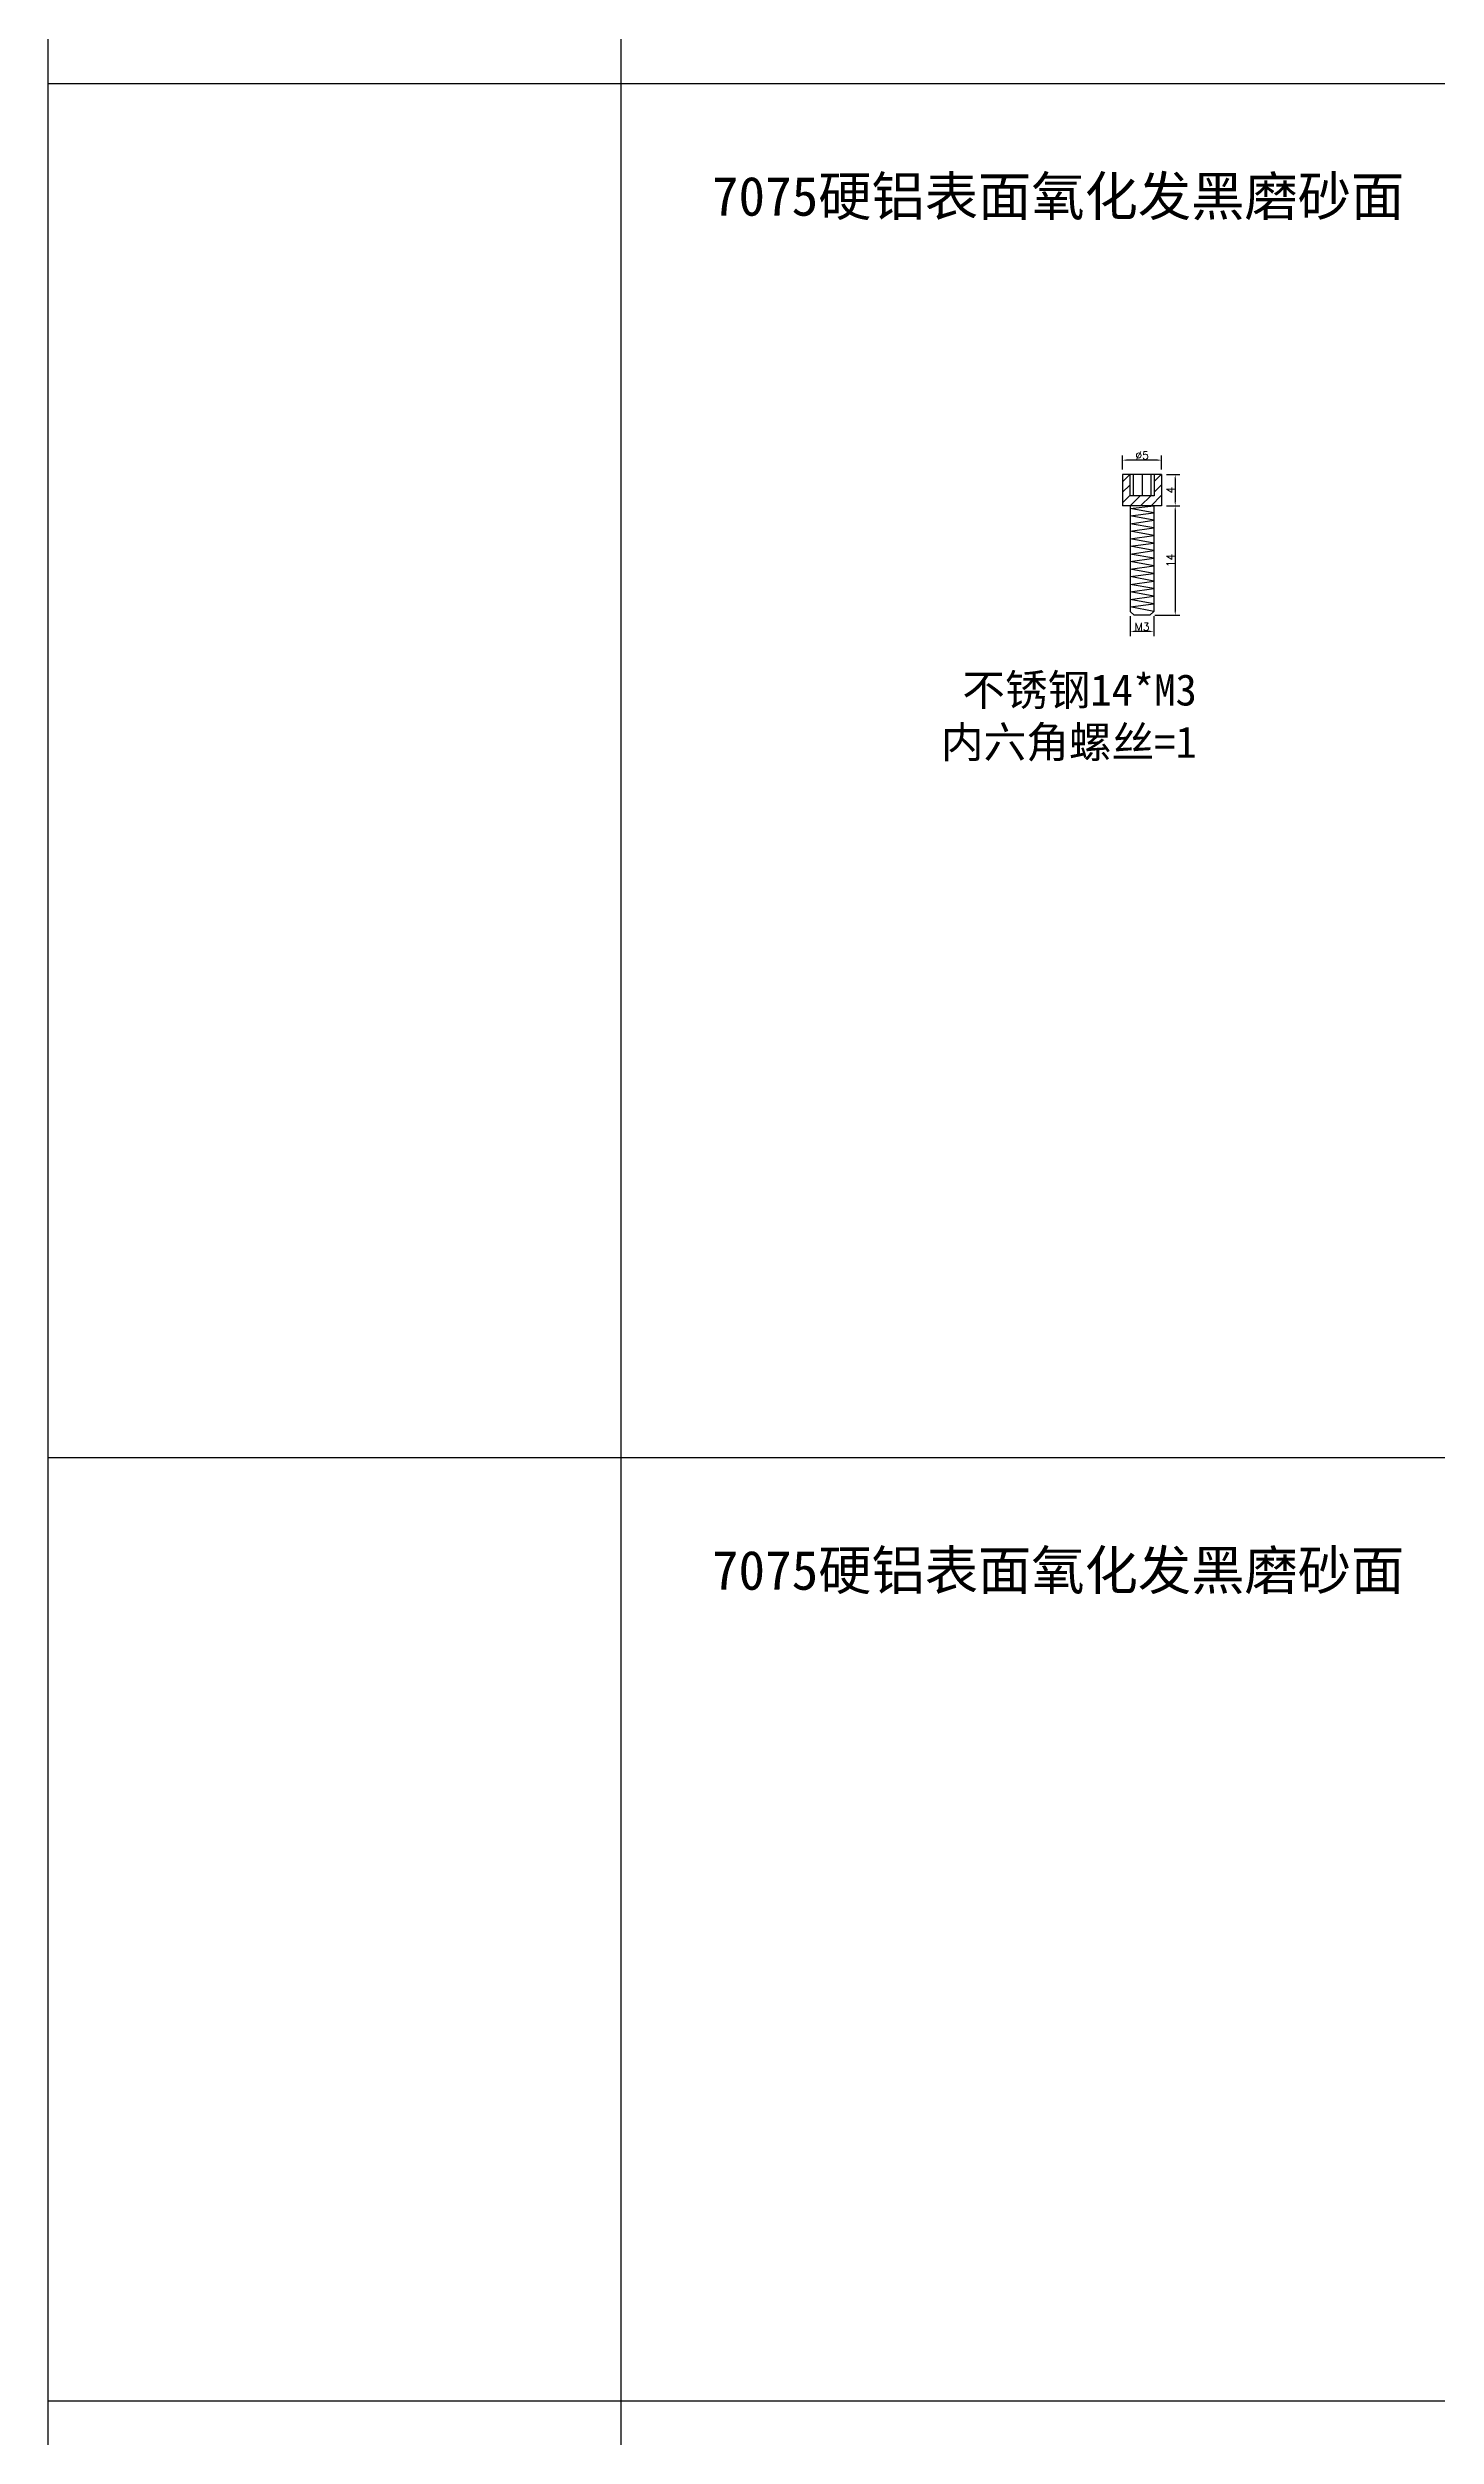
# Model space of a CAD drawing. Header units: millimetres. Extents: x 6817 to 15937, y -5221 to -164.
# Drawn here: x 9492.5 to 9670.2, y -769.8 to -464.3 of the extents above; entities that cross this region are included whole.
import ezdxf

# ---------------------------------------------------------------- set-up
doc = ezdxf.new("R2010")
doc.units = ezdxf.units.MM
doc.layers.add('图层2', color=108, linetype='Continuous')
doc.styles.get("Standard").update_dxf_attribs({"font": 'txt', "bigfont": 'gbcbig.shx'})
doc.dimstyles.new('ISO-25', dxfattribs={"dimtxt": 1, "dimasz": 0.5, "dimexe": 0.6, "dimexo": 0.625, "dimgap": 0.1, "dimtad": 1, "dimtxsty": 'Standard', "dimcen": 2.5, "dimadec": 0, "dimazin": 0, "dimtfac": 1, "dimtmove": 0, "dimatfit": 3, "dimfxl": 0, "dimarcsym": 0})

# ---------------------------------------------------------------- blocks, each defined once
blk = doc.blocks.new('*D1193')
at = {"layer": 'Defpoints', "color": 0, "linetype": 'ByBlock', "transparency": 16777216}
for p in [(9630.06, -517.03), (9630.06, -518.88), (9635.06, -518.88)]:
    blk.add_point(p, dxfattribs=at)
at = {"layer": '图层2', "color": 0, "linetype": 'ByBlock', "lineweight": -2, "transparency": 16777216}
for p, q in [((9630.06, -518.25), (9630.06, -516.43)), ((9634.56, -517.03), (9630.56, -517.03)), ((9635.06, -518.25), (9635.06, -516.43))]:
    blk.add_line(p, q, dxfattribs=at)
at = {"layer": '图层2', "color": 0, "linetype": 'ByBlock', "transparency": 16777216}
for points in [[(9630.56, -516.95), (9630.56, -517.12), (9630.06, -517.03)], [(9634.56, -516.95), (9634.56, -517.12), (9635.06, -517.03)]]:
    blk.add_solid(points, dxfattribs=at)
at = {"layer": '图层2', "color": 0, "linetype": 'ByBlock', "transparency": 16777216, "insert": (9632.56, -516.43), "char_height": 1, "attachment_point": 5}
blk.add_mtext('%%C5', dxfattribs=at)
blk = doc.blocks.new('*D1194')
at = {"layer": 'Defpoints', "color": 0, "linetype": 'ByBlock', "transparency": 16777216}
for p in [(9631.06, -536.38), (9634.06, -536.38), (9631.06, -538.94)]:
    blk.add_point(p, dxfattribs=at)
at = {"layer": '图层2', "color": 0, "linetype": 'ByBlock', "lineweight": -2, "transparency": 16777216}
for p, q in [((9631.06, -537), (9631.06, -539.54)), ((9634.06, -537), (9634.06, -539.54)), ((9633.56, -538.94), (9631.56, -538.94))]:
    blk.add_line(p, q, dxfattribs=at)
at = {"layer": '图层2', "color": 0, "linetype": 'ByBlock', "transparency": 16777216}
for points in [[(9631.56, -538.86), (9631.56, -539.02), (9631.06, -538.94)], [(9633.56, -538.86), (9633.56, -539.02), (9634.06, -538.94)]]:
    blk.add_solid(points, dxfattribs=at)
at = {"layer": '图层2', "color": 0, "linetype": 'ByBlock', "transparency": 16777216, "insert": (9632.56, -538.34), "char_height": 1, "attachment_point": 5}
blk.add_mtext('M3', dxfattribs=at)
blk = doc.blocks.new('*D1195')
at = {"layer": 'Defpoints', "color": 0, "linetype": 'ByBlock', "transparency": 16777216}
for p in [(9635.06, -518.88), (9635.06, -522.88), (9636.81, -522.88)]:
    blk.add_point(p, dxfattribs=at)
at = {"layer": '图层2', "color": 0, "linetype": 'ByBlock', "lineweight": -2, "transparency": 16777216}
for p, q in [((9635.69, -518.88), (9637.41, -518.88)), ((9636.81, -519.38), (9636.81, -522.38)), ((9635.69, -522.88), (9637.41, -522.88))]:
    blk.add_line(p, q, dxfattribs=at)
at = {"layer": '图层2', "color": 0, "linetype": 'ByBlock', "transparency": 16777216}
for points in [[(9636.73, -519.38), (9636.89, -519.38), (9636.81, -518.88)], [(9636.73, -522.38), (9636.89, -522.38), (9636.81, -522.88)]]:
    blk.add_solid(points, dxfattribs=at)
at = {"layer": '图层2', "color": 0, "linetype": 'ByBlock', "transparency": 16777216, "insert": (9636.21, -520.88), "char_height": 1, "attachment_point": 5, "rotation": 90}
blk.add_mtext('4', dxfattribs=at)
blk = doc.blocks.new('*D1196')
at = {"layer": 'Defpoints', "color": 0, "linetype": 'ByBlock', "transparency": 16777216}
for p in [(9635.06, -522.88), (9633.56, -536.88), (9636.81, -536.88)]:
    blk.add_point(p, dxfattribs=at)
at = {"layer": '图层2', "color": 0, "linetype": 'ByBlock', "lineweight": -2, "transparency": 16777216}
for p, q in [((9635.69, -522.88), (9637.41, -522.88)), ((9636.81, -523.38), (9636.81, -536.38)), ((9634.19, -536.88), (9637.41, -536.88))]:
    blk.add_line(p, q, dxfattribs=at)
at = {"layer": '图层2', "color": 0, "linetype": 'ByBlock', "transparency": 16777216}
for points in [[(9636.73, -523.38), (9636.89, -523.38), (9636.81, -522.88)], [(9636.73, -536.38), (9636.89, -536.38), (9636.81, -536.88)]]:
    blk.add_solid(points, dxfattribs=at)
at = {"layer": '图层2', "color": 0, "linetype": 'ByBlock', "transparency": 16777216, "insert": (9636.21, -529.88), "char_height": 1, "attachment_point": 5, "rotation": 90}
blk.add_mtext('14', dxfattribs=at)

msp = doc.modelspace()

# ---------------------------------------------------------------- hatches: boundary and pattern name
at = {"layer": '图层2', "linetype": 'ByBlock'}
h = msp.add_hatch(dxfattribs=at)
h.set_pattern_fill('ANSI31', color=4, scale=0.3)
h.set_pattern_definition([(45, (8282.595, 582.9985), (-0.6735192, 0.6735192), [])])
h.paths.add_polyline_path([(9635.061, -522.877), (9635.061, -518.877), (9634.129, -518.877), (9634.129, -521.58), (9630.993, -521.58), (9630.993, -518.877), (9630.061, -518.877), (9630.061, -522.877)])

# ---------------------------------------------------------------- linework, layer by layer
at = {"layer": '图层2', "color": 2, "linetype": 'ByBlock'}
for p, q in [((9492.484, -164.27), (9492.484, -1378.846)), ((9565.834, -164.27), (9565.834, -1378.846)), ((10062.569, -468.895), (9492.484, -468.895)), ((10062.569, -644.665), (9492.484, -644.665)), ((10062.569, -765.342), (9492.484, -765.342))]:
    msp.add_line(p, q, dxfattribs=at)
at = {"layer": '图层2', "color": 3, "linetype": 'ByBlock'}
for p, q in [((9630.061, -518.877), (9630.061, -522.877)), ((9635.061, -518.877), (9630.061, -518.877)), ((9630.993, -518.877), (9630.993, -521.58)), ((9631.446, -518.877), (9631.446, -521.58)), ((9632.561, -518.877), (9632.561, -521.58)), ((9633.676, -518.877), (9633.676, -521.58)), ((9634.129, -518.877), (9634.129, -521.58)), ((9635.061, -518.877), (9635.061, -522.877)), ((9634.129, -521.58), (9630.993, -521.58)), ((9635.061, -522.877), (9630.061, -522.877)), ((9631.061, -522.877), (9631.061, -536.377)), ((9634.061, -522.877), (9634.061, -536.377)), ((9631.561, -536.877), (9631.061, -536.377)), ((9633.561, -536.877), (9631.561, -536.877)), ((9633.561, -536.877), (9634.061, -536.377))]:
    msp.add_line(p, q, dxfattribs=at)
for points in [[(9634.061, -524.73), (9631.061, -524.166), (9634.061, -523.757), (9631.061, -523.219), (9634.061, -522.877)], [(9634.061, -526.671), (9631.061, -526.108), (9634.061, -525.699), (9631.061, -525.16), (9634.061, -524.73)], [(9634.061, -528.612), (9631.061, -528.049), (9634.061, -527.64), (9631.061, -527.102), (9634.061, -526.671)], [(9634.061, -530.554), (9631.061, -529.99), (9634.061, -529.581), (9631.061, -529.043), (9634.061, -528.612)], [(9634.061, -532.495), (9631.061, -531.931), (9634.061, -531.522), (9631.061, -530.984), (9634.061, -530.554)], [(9634.061, -534.436), (9631.061, -533.873), (9634.061, -533.464), (9631.061, -532.925), (9634.061, -532.495)], [(9634.061, -536.377), (9631.061, -535.814), (9634.061, -535.405), (9631.061, -534.867), (9634.061, -534.436)]]:
    msp.add_lwpolyline(points, dxfattribs=at)

# ---------------------------------------------------------------- texts
at = {"color": 2}
for s, insert, char_height, width, attachment_point in [('{\\fSimSun|b0|i0|c134|p2;7075硬铝表面氧化发黑磨砂面}', (9577.505, -480.765), 5, 104.25912, 1), ('{\\fSimSun|b0|i0|c134|p2;不锈钢14*M3内六角螺丝=1}', (9639.576, -544.417), 4.00662, 35.18826, 3), ('{\\fSimSun|b0|i0|c134|p2;7075硬铝表面氧化发黑磨砂面}', (9577.505, -656.534), 5, 98.87085, 1)]:
    msp.add_mtext(s, dxfattribs=dict(at, insert=insert, char_height=char_height, width=width, attachment_point=attachment_point))

# ---------------------------------------------------------------- dimensions: what is measured, and where the dimension line sits
at = {"layer": '图层2', "color": 6, "linetype": 'ByBlock'}
for base, p1, p2, text, picture, middle in [((9630.061, -517.034), (9635.061, -518.877), (9630.061, -518.877), '%%C<>', '*D1193', (9632.561, -516.434)), ((9631.061, -538.939), (9634.061, -536.377), (9631.061, -536.377), 'M3', '*D1194', (9632.561, -538.339))]:
    dim = msp.add_linear_dim(base=base, p1=p1, p2=p2, angle=180, text=text, dimstyle='ISO-25', dxfattribs=at)
    dim.commit()
    dim.dimension.update_dxf_attribs({"geometry": picture, "text_midpoint": middle})
for base, p1, p2, picture, middle in [((9636.809, -522.877), (9635.061, -518.877), (9635.061, -522.877), '*D1195', (9636.209, -520.877)), ((9636.809, -536.877), (9635.061, -522.877), (9633.561, -536.877), '*D1196', (9636.209, -529.877))]:
    dim = msp.add_linear_dim(base=base, p1=p1, p2=p2, angle=90, dimstyle='ISO-25', dxfattribs=at)
    dim.commit()
    dim.dimension.update_dxf_attribs({"geometry": picture, "text_midpoint": middle})

doc.saveas('drawing.dxf')
